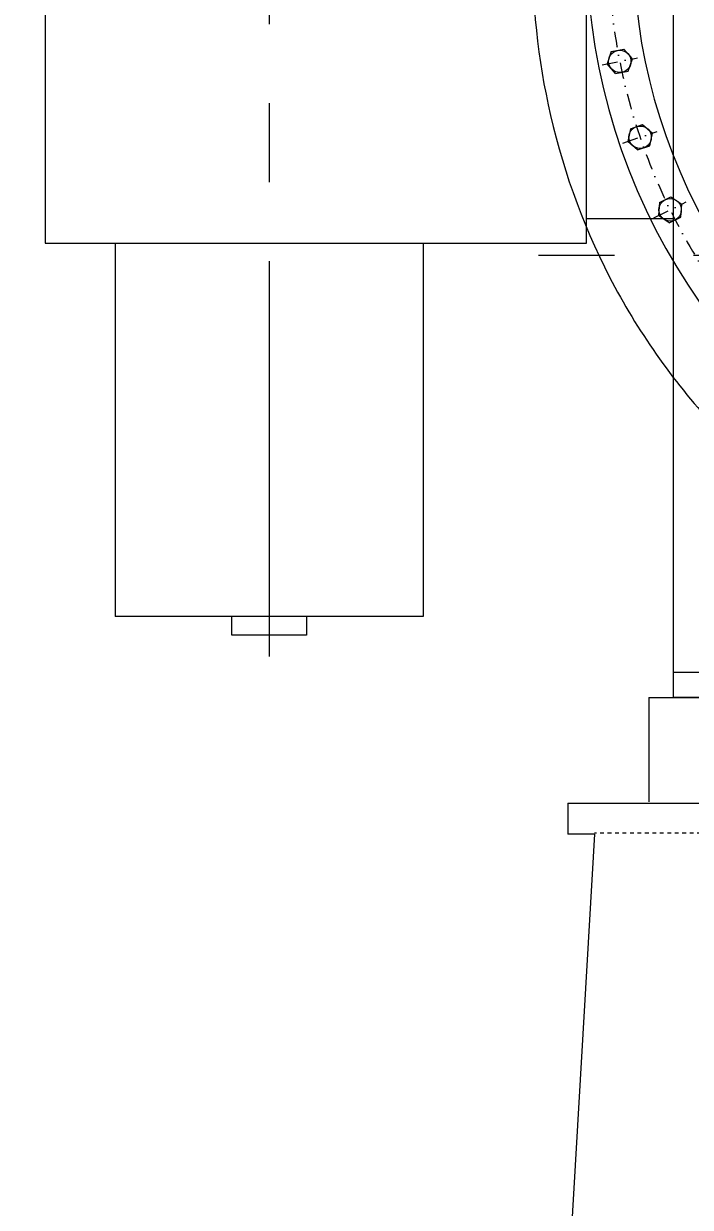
# Model space of a CAD drawing. Header units: inches. Extents: x 0 to 26418, y 0 to 20128.
# Drawn here: x 4194 to 4729, y 13904 to 14855 of the extents above; entities that cross this region are included whole.
import ezdxf

# ---------------------------------------------------------------- set-up
doc = ezdxf.new("R2010")
doc.units = ezdxf.units.IN
doc.header["$MEASUREMENT"] = 0
for name, pattern in [('CENTER', [50.8, 31.75, -6.35, 6.35, -6.35]), ('DASHDOT', [25.4, 12.7, -6.35, 0, -6.35]), ('EB_DASH', [6, 3, -3])]:
    doc.linetypes.add(name, pattern=pattern)
doc.layers.get('Defpoints').update_dxf_attribs({"lineweight": 5})
for name, color, linetype, lineweight in [('CAXA1', 5, 'CENTER', 5), ('CAXA虚线层', 96, 'EB_DASH', 5), ('EB0_1', 7, 'Continuous', 5)]:
    doc.layers.add(name, color=color, linetype=linetype, lineweight=lineweight)
doc.styles.add('Roman', font='arial.ttf')
doc.styles.get("Standard").update_dxf_attribs({"font": 'arial.ttf'})
doc.dimstyles.new('ISO-25', dxfattribs={"dimscale": 30, "dimtxt": 1.5, "dimasz": 1.5, "dimexe": 2, "dimexo": 2, "dimtad": 1, "dimtih": 1, "dimtoh": 1, "dimdec": 1, "dimlfac": 0.03937, "dimdsep": 46, "dimtxsty": 'Standard', "dimcen": 2.5, "dimclrd": 7, "dimclre": 7, "dimclrt": 7, "dimadec": 0, "dimazin": 0, "dimtfac": 1, "dimtdec": 1, "dimtmove": 0, "dimatfit": 3, "dimfxl": 1, "dimlwd": 5, "dimlwe": 5, "dimarcsym": 0})

# ---------------------------------------------------------------- blocks, each defined once
blk = doc.blocks.new('*D37')
at = {"color": 7, "linetype": 'Continuous', "lineweight": 5, "transparency": 16777216}
for p, q in [((4186.04, 17423.28), (2841.67, 17423.28)), ((2901.67, 17378.28), (2901.67, 15739.31)), ((2901.67, 13798.28), (2901.67, 15533.32)), ((3786.04, 13753.28), (2841.67, 13753.28))]:
    blk.add_line(p, q, dxfattribs=at)
at = {"color": 7, "transparency": 16777216}
for points in [[(2894.17, 17378.28), (2909.17, 17378.28), (2901.67, 17423.28)], [(2894.17, 13798.28), (2909.17, 13798.28), (2901.67, 13753.28)]]:
    blk.add_solid(points, dxfattribs=at)
at = {"layer": 'Defpoints', "color": 0, "transparency": 16777216}
for p in [(2901.67, 17423.28), (4246.04, 17423.28), (3846.04, 13753.28)]:
    blk.add_point(p, dxfattribs=at)
at = {"color": 7, "lineweight": 5, "transparency": 16777216, "insert": (2901.67, 15636.32), "char_height": 165, "attachment_point": 5, "style": 'Roman'}
blk.add_mtext('144.5', dxfattribs=at)

msp = doc.modelspace()

# ---------------------------------------------------------------- linework, layer by layer
at = {"color": 7, "lineweight": 5}
for p, q in [((4716.04, 14313.28), (4716.04, 15918.28)), ((4211.04, 15073.28), (4211.04, 14678.28)), ((4646.04, 14678.28), (4646.04, 15073.28)), ((4665.94, 14832.07), (4662.6, 14822.23)), ((4665.94, 14832.07), (4676.13, 14834.1)), ((4676.13, 14834.1), (4682.99, 14826.28)), ((4676.13, 14834.1), (4676.13, 14834.1)), ((4679.65, 14816.44), (4682.99, 14826.28)), ((4669.45, 14814.41), (4662.6, 14822.23)), ((4669.45, 14814.41), (4679.65, 14816.44)), ((4681.3, 14770.14), (4679.27, 14759.95)), ((4681.3, 14770.14), (4691.14, 14773.48)), ((4691.14, 14773.48), (4698.96, 14766.63)), ((4691.14, 14773.48), (4691.14, 14773.48)), ((4687.09, 14753.1), (4679.27, 14759.95)), ((4696.93, 14756.44), (4698.96, 14766.63)), ((4687.09, 14753.1), (4696.93, 14756.44)), ((4704.61, 14710.75), (4713.93, 14715.34)), ((4713.93, 14715.34), (4722.57, 14709.57)), ((4713.93, 14715.34), (4713.93, 14715.34)), ((4704.61, 14710.75), (4703.93, 14700.38)), ((4721.9, 14699.2), (4722.57, 14709.57)), ((4716.04, 14697.85), (4646.04, 14697.85)), ((4712.57, 14694.6), (4703.93, 14700.38)), ((4712.57, 14694.6), (4721.9, 14699.2)), ((4211.04, 14678.28), (4646.04, 14678.28)), ((4267.21, 14678.28), (4267.21, 14378.28)), ((4514.86, 14678.28), (4514.86, 14378.28)), ((4514.86, 14378.28), (4267.21, 14378.28)), ((4361.04, 14363.28), (4361.04, 14378.28)), ((4421.04, 14378.28), (4421.04, 14363.28)), ((4421.04, 14363.28), (4361.04, 14363.28)), ((5576.04, 14333.28), (4716.04, 14333.28)), ((4696.04, 14313.28), (4696.04, 14229.28)), ((4696.04, 14313.28), (4896.04, 14313.28)), ((4866.04, 14313.28), (4716.04, 14313.28))]:
    msp.add_line(p, q, dxfattribs=at)
at = {"color": 7, "linetype": 'DASHDOT', "lineweight": 5}
for p, q in [((4658.54, 14821.42), (4687.04, 14827.09)), ((4675.35, 14758.62), (4702.87, 14767.96)), ((4700.22, 14698.55), (4726.28, 14711.4))]:
    msp.add_line(p, q, dxfattribs=at)
at = {"color": 7, "linetype": 'Continuous', "lineweight": 5}
for p, q in [((4631.04, 14228.28), (4631.04, 14203.28)), ((4631.04, 14228.28), (6041.04, 14228.28)), ((4652.45, 14203.28), (4628.74, 13798.28)), ((4652.45, 14203.28), (4631.04, 14203.28))]:
    msp.add_line(p, q, dxfattribs=at)
at = {"color": 7, "lineweight": 5}
for centre in [(4672.79, 14824.26), (4689.12, 14763.29), (4713.25, 14704.97)]:
    msp.add_circle(centre, 9, dxfattribs=at)
for radius, start, end in [(500, 41.17406, 233.37069), (462.5, 45.30913, 230.2216)]:
    msp.add_arc((5146.04, 14918.28), radius, start, end, dxfattribs=at)
at = {"color": 7, "linetype": 'DASHDOT', "lineweight": 5}
msp.add_arc((5146.04, 14918.28), 482.5, 43.01789, 231.97707, dxfattribs=at)
at = {"layer": 'CAXA1', "linetype": 'CENTER', "lineweight": 5, "ltscale": 10}
for p, q in [((4391.04, 15171.68), (4391.04, 14326.42)), ((5684.64, 14668.28), (4607.44, 14668.28))]:
    msp.add_line(p, q, dxfattribs=at)
at = {"layer": 'CAXA虚线层', "color": 7, "linetype": 'EB_DASH', "lineweight": 5}
msp.add_line((5656.04, 14203.28), (4652.51, 14204.15), dxfattribs=at)
at = {"layer": 'EB0_1', "color": 7, "linetype": 'Continuous', "lineweight": 5}
msp.add_open_spline([(5418.07, 15350.6), (5412.69, 15354.22), (5368.59, 15382.68), (5278.93, 15420.81), (5144.59, 15444.91), (5008.9, 15429.06), (4879.25, 15380.13), (4766.01, 15298.03), (4677.18, 15188.77), (4619.34, 15059.25), (4596.81, 14919.46), (4612.01, 14776.49), (4662.54, 14640.55), (4748.79, 14521.93), (4862.88, 14429.29), (4998.01, 14368.43), (5146.22, 14345.01), (5295.62, 14360.7), (5436.84, 14414.96), (5560, 14504.54), (5656.01, 14623.11), (5718.66, 14764.12), (5735.29, 14866.22), (5737.26, 14918.28)], degree=3, knots=[0, 0, 0, 0, 419.103597, 3392.993797, 6215.374501, 9149.023429, 12103.336718, 15079.872295, 18078.642412, 21099.669241, 24142.918885, 27118.476963, 30293.753219, 33403.695751, 36481.230101, 39689.581865, 42866.24052, 46065.156843, 49286.297238, 52529.673011, 55795.306769, 59028.987474, 62395.027504, 62395.027504, 62395.027504, 62395.027504], dxfattribs=at)

# ---------------------------------------------------------------- dimensions: what is measured, and where the dimension line sits
at = {"color": 7, "lineweight": 5}
dim = msp.add_linear_dim(base=(2901.67, 17423.28), p1=(3846.04, 13753.28), p2=(4246.04, 17423.28), angle=90, dimstyle='ISO-25', override={"dimtxt": 5.5, "dimpost": '\\X', "dimtxsty": 'Roman', "dimtmove": 1}, dxfattribs=at)
dim.commit()
dim.dimension.update_dxf_attribs({"geometry": '*D37', "text_midpoint": (2901.67, 15636.32), "dimtype": 160})

doc.saveas('drawing.dxf')
